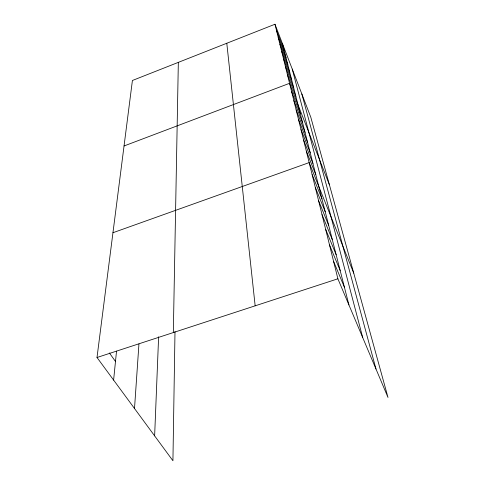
<?xml version="1.0" encoding="UTF-8"?>
<svg xmlns="http://www.w3.org/2000/svg" width="485" height="485" viewBox="0 0 485 485"><rect width="100%" height="100%" fill="white"/><g stroke="black" fill="none" stroke-linecap="round" stroke-linejoin="round"><path stroke-width="0.73" d="M175 331.576L172.927 460.75L97.006 357.5L132.411 80.486L274.965 24.25L310.776 117.158L387.994 397.439L337.887 278.796L274.965 24.25M173.327 332.564L178.334 62.371M154.636 435.87L158.619 336.802M134.509 408.503L138.946 343.95M113.611 380.088L116.527 351.14M124.045 145.973L289.563 83.311L329.43 184.858M112.956 232.727L309.163 162.602L353.753 273.152M97.006 357.5L337.887 278.796M109.392 352.959L115.485 361.458M333.589 261.403L344.423 287.241M329.521 244.955L340.173 270.533M325.678 229.393L336.141 254.698M322.028 214.643L332.322 239.663M318.566 200.644L328.684 225.379M315.28 187.331L325.229 211.781M312.146 174.667L321.937 198.832M306.32 151.09L315.79 174.673M303.604 140.098L312.922 163.396M301.003 129.592L310.182 152.605M296.141 109.907L305.029 132.363M298.517 119.534L307.551 142.269M293.855 100.674L302.616 122.857M291.667 91.817L300.294 113.726M285.483 66.803L293.728 87.912M287.484 74.89L295.85 96.266M281.712 51.543L289.715 72.138M283.561 59.031L291.685 79.873M276.559 30.707L284.228 50.555M278.214 37.4L285.992 57.491M279.93 44.341L287.817 64.681M301.846 93.987L375.984 369.006M292.249 69.088L362.731 337.621M282.525 43.856L348.909 304.895M226.792 43.256L255.158 305.829"/></g></svg>
